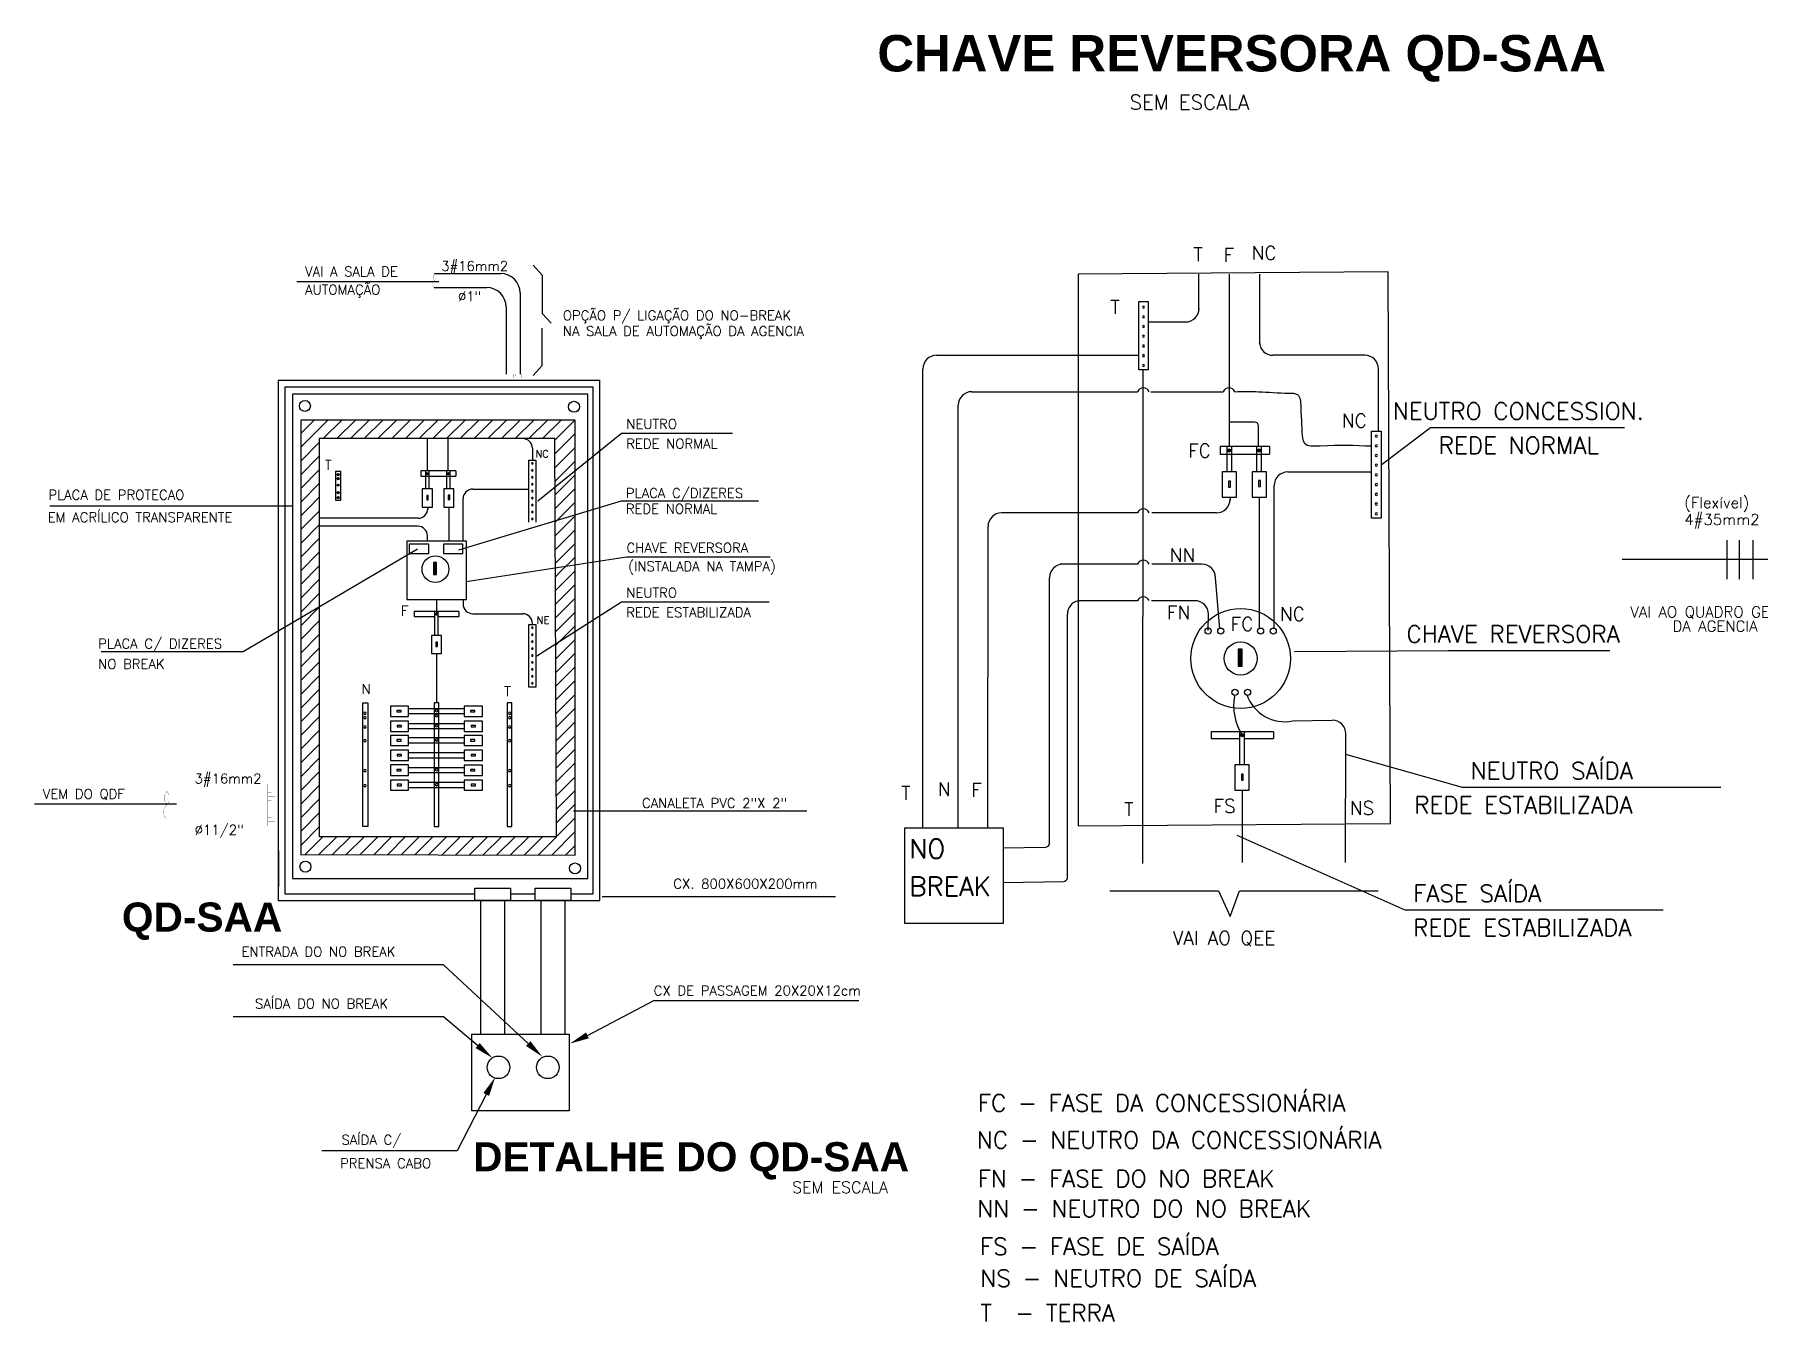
# Model space of a CAD drawing. Extents: x 16 to 124, y 36 to 90.
# Drawn here: x 15.67 to 29.9, y 68.08 to 78.69 of the extents above; entities that cross this region are included whole.
import ezdxf

# ---------------------------------------------------------------- set-up
doc = ezdxf.new("R2010")
doc.units = 0
doc.header["$LTSCALE"] = 0.02
for name, color, linetype in [('20TEXTO_02', 1, 'CONTINUOUS'), ('25FIACAO', 1, 'CONTINUOUS'), ('42-TEXTO', 1, 'CONTINUOUS'), ('50-TUB1', 2, 'CONTINUOUS'), ('ARQUITETURA20', 1, 'CONTINUOUS'), ('CANALETA_NOVA', 2, 'CONTINUOUS'), ('COTASACH20', 1, 'CONTINUOUS'), ('LAYER_1', 7, 'CONTINUOUS'), ('LINHAS10', 6, 'CONTINUOUS'), ('SETA', 1, 'CONTINUOUS'), ('SETASCOTAS10', 6, 'CONTINUOUS'), ('TEXTO', 7, 'CONTINUOUS'), ('TOMADAS30', 5, 'CONTINUOUS')]:
    doc.layers.add(name, color=color, linetype=linetype)
doc.styles.add('ROMANS', font='simplex.shx')
doc.styles.add('SANSSERIFBOLD', font='sasb____.pfb', dxfattribs={"height": 0.5})

msp = doc.modelspace()

# ---------------------------------------------------------------- linework, layer by layer
at = {"layer": '25FIACAO', "ltscale": 0.8}
for p, q in [((29.62808, 74.51997), (29.62808, 74.19976)), ((29.72898, 74.51997), (29.72898, 74.19976)), ((29.84148, 74.51997), (29.84148, 74.19976))]:
    msp.add_line(p, q, dxfattribs=at)
at = {"layer": '50-TUB1'}
for p, q in [((25.27406, 76.40971), (25.27406, 76.71381)), ((25.52496, 75.29169), (25.52496, 76.71381)), ((25.77586, 76.13453), (25.77586, 76.71381)), ((24.85622, 76.31905), (25.16411, 76.31905)), ((23.11086, 76.04387), (24.77782, 76.04387)), ((26.64186, 76.04387), (25.88581, 76.04387)), ((22.99735, 72.14965), (22.99886, 75.93187)), ((24.81313, 71.85487), (24.8153, 75.92339)), ((26.75406, 75.41591), (26.75386, 75.93187)), ((23.40135, 75.74398), (24.768, 75.74398)), ((24.87818, 75.74398), (25.47411, 75.74398)), ((23.28797, 72.14965), (23.28935, 75.63198)), ((25.73261, 75.49335), (25.525, 75.49335)), ((25.76621, 75.29169), (25.76621, 75.45975)), ((18.91283, 75.09121), (18.91283, 75.35727)), ((19.08516, 75.09121), (19.08516, 75.35727)), ((25.89445, 73.79847), (25.89473, 74.97018)), ((26.00673, 75.08218), (26.69778, 75.08218)), ((19.2074, 74.51114), (19.2074, 74.86156)), ((19.28713, 74.94156), (19.7503, 74.94156)), ((25.77214, 74.87444), (25.77214, 73.79375)), ((18.83667, 74.70101), (18.02202, 74.70101)), ((19.08939, 74.79318), (19.08939, 74.51114)), ((24.768, 74.7454), (23.64741, 74.7454)), ((25.41871, 74.7454), (24.88471, 74.7454)), ((18.83356, 74.63515), (18.02202, 74.63515)), ((18.91382, 74.51114), (18.91382, 74.55515)), ((23.53442, 72.14965), (23.53541, 74.6334)), ((24.768, 74.32292), (24.12983, 74.32292)), ((24.15442, 74.32292), (24.12983, 74.32292)), ((25.29919, 74.32292), (24.88475, 74.32292)), ((24.04152, 72.02227), (24.04242, 74.21092)), ((25.44783, 73.78873), (25.41119, 74.21092)), ((18.98935, 74.03102), (18.98935, 73.90401)), ((19.2074, 74.03102), (19.2074, 73.9938)), ((24.768, 74.02146), (24.27819, 74.02146)), ((25.24072, 74.02146), (24.8843, 74.02146)), ((19.28713, 73.9138), (19.6992, 73.9138)), ((24.18989, 71.74002), (24.19078, 73.90946)), ((25.35093, 73.777), (25.35272, 73.90946)), ((18.98807, 73.58631), (18.98807, 73.17983)), ((26.04935, 73.03066), (26.37383, 73.03666)), ((26.48372, 71.86419), (26.48583, 72.92466)), ((25.63029, 72.45894), (25.63029, 71.86419)), ((23.65997, 71.98399), (24.00838, 71.98869)), ((23.65997, 71.69974), (24.15674, 71.70644))]:
    msp.add_line(p, q, dxfattribs=at)
for centre, radius, start, end in [((25.16411, 76.43105), 0.112, 270, 0), ((25.88581, 76.15587), 0.112, 180, 270), ((23.11086, 75.93187), 0.112, 90, 180), ((26.64186, 75.93187), 0.112, 0, 90), ((23.40135, 75.63198), 0.112, 90, 180), ((24.81637, 75.72424), 0.05225, 22.433653, 157.797153), ((25.52248, 75.72424), 0.05225, 22.433653, 157.797153), ((25.73261, 75.45975), 0.0336, 0, 90), ((26.00673, 74.97018), 0.112, 90, 180), ((19.2874, 74.86156), 0.08, 90, 180), ((25.41871, 74.8574), 0.112, 270, 0), ((18.83667, 74.78101), 0.08, 270, 0), ((23.64741, 74.6334), 0.112, 90, 180), ((24.81637, 74.72565), 0.05225, 22.433653, 157.797153), ((18.83356, 74.55515), 0.08, 0, 90), ((24.15442, 74.21092), 0.112, 90, 180), ((24.81637, 74.30317), 0.05225, 22.433653, 157.797153), ((25.29919, 74.21092), 0.112, 0, 90), ((19.2874, 73.9938), 0.08, 180, 270), ((24.30147, 73.91318), 0.11076, 102.13519, 181.924531), ((24.81637, 74.00171), 0.05225, 22.433653, 157.797153), ((25.24072, 73.90946), 0.112, 0, 90), ((25.9828, 73.35587), 0.33195, 199.105132, 281.564123), ((25.99763, 73.15417), 0.43699, 169.392691, 213.025403), ((26.37383, 72.92466), 0.112, 0, 90), ((24.00792, 72.02229), 0.0336, 270.77295, 359.971654), ((24.15629, 71.74004), 0.0336, 270.77295, 359.971654)]:
    msp.add_arc(centre, radius, start, end, dxfattribs=at)
msp.add_spline([(25.57078, 75.74418), (25.76427, 75.74418), (26.01774, 75.73245), (26.0858, 75.72072), (26.11397, 75.62222), (26.11557, 75.57034)], degree=3, dxfattribs=at)
msp.add_open_spline([(26.11557, 75.57034), (26.1184, 75.52014), (26.12291, 75.44002), (26.12922, 75.28823), (26.40179, 75.3099), (26.56005, 75.30121), (26.69778, 75.29779)], degree=3, knots=[0, 0, 0, 0, 0.141601113, 0.226014417, 0.343238609, 0.725015368, 0.725015368, 0.725015368, 0.725015368], dxfattribs=at)
at = {"layer": 'ARQUITETURA20'}
for p, q in [((24.77782, 75.92339), (24.77782, 76.48756)), ((24.77782, 76.48756), (24.85622, 76.48756)), ((24.85622, 76.48756), (24.85622, 75.92339)), ((24.85622, 75.92339), (24.77782, 75.92339)), ((20.23492, 75.72323), (17.80004, 75.72323)), ((17.80004, 75.72323), (17.80004, 71.73164)), ((20.23492, 71.73164), (20.23492, 75.72323)), ((26.69778, 74.70044), (26.69778, 75.41745)), ((26.69778, 75.41745), (26.77618, 75.41745)), ((26.77618, 75.41745), (26.77618, 74.70044)), ((25.51542, 75.24909), (25.53232, 75.26836)), ((25.5169, 75.24798), (25.5338, 75.26725)), ((25.76026, 75.24909), (25.77716, 75.26836)), ((25.76175, 75.24798), (25.77864, 75.26725)), ((18.18477, 75.05503), (18.17101, 75.0671)), ((18.18477, 75.02149), (18.17101, 75.03356)), ((18.18477, 74.96835), (18.17101, 74.98042)), ((18.18556, 75.05609), (18.1718, 75.06816)), ((18.18556, 75.02255), (18.1718, 75.03462)), ((18.18556, 74.96941), (18.1718, 74.98148)), ((25.51806, 75.00641), (25.51806, 74.95625)), ((25.53392, 75.00641), (25.51806, 75.00641)), ((25.51806, 74.95625), (25.53392, 74.95625)), ((25.53392, 74.95625), (25.53392, 75.00641)), ((25.78232, 75.01169), (25.76646, 75.01169)), ((25.76646, 75.01169), (25.76646, 74.96153)), ((25.76646, 74.96153), (25.78232, 74.96153)), ((25.78232, 74.96153), (25.78232, 75.01169)), ((18.18477, 74.90612), (18.17101, 74.91819)), ((18.18477, 74.86492), (18.17101, 74.87698)), ((18.18556, 74.90718), (18.1718, 74.91925)), ((18.18556, 74.86597), (18.1718, 74.87804)), ((26.77618, 74.70044), (26.69778, 74.70044)), ((18.98369, 73.68058), (18.98369, 73.64475)), ((18.99502, 73.68058), (18.98369, 73.68058)), ((18.99502, 73.64475), (18.99502, 73.68058)), ((18.98369, 73.64475), (18.99502, 73.64475)), ((18.66027, 73.11621), (18.66027, 73.10489)), ((18.6961, 73.11621), (18.66027, 73.11621)), ((18.66027, 73.10489), (18.6961, 73.10489)), ((18.6961, 73.10489), (18.6961, 73.11621)), ((19.26878, 73.11621), (19.26878, 73.10489)), ((19.3046, 73.11621), (19.26878, 73.11621)), ((19.26878, 73.10489), (19.3046, 73.10489)), ((19.3046, 73.10489), (19.3046, 73.11621)), ((18.66404, 72.99335), (18.66404, 72.98202)), ((18.69987, 72.99335), (18.66404, 72.99335)), ((18.66404, 72.98202), (18.69987, 72.98202)), ((18.69987, 72.98202), (18.69987, 72.99335)), ((19.30838, 72.99335), (19.27255, 72.99335)), ((19.27255, 72.99335), (19.27255, 72.98202)), ((19.27255, 72.98202), (19.30838, 72.98202)), ((19.30838, 72.98202), (19.30838, 72.99335)), ((18.66027, 72.87613), (18.66027, 72.86481)), ((18.6961, 72.87613), (18.66027, 72.87613)), ((18.66027, 72.86481), (18.6961, 72.86481)), ((18.6961, 72.86481), (18.6961, 72.87613)), ((19.26878, 72.87613), (19.26878, 72.86481)), ((19.3046, 72.87613), (19.26878, 72.87613)), ((19.26878, 72.86481), (19.3046, 72.86481)), ((19.3046, 72.86481), (19.3046, 72.87613)), ((25.62483, 72.90274), (25.64019, 72.92026)), ((25.62618, 72.90173), (25.64154, 72.91925)), ((18.66404, 72.75327), (18.66404, 72.74194)), ((18.69987, 72.75327), (18.66404, 72.75327)), ((18.66404, 72.74194), (18.69987, 72.74194)), ((18.69987, 72.74194), (18.69987, 72.75327)), ((19.30838, 72.75327), (19.27255, 72.75327)), ((19.27255, 72.75327), (19.27255, 72.74194)), ((19.27255, 72.74194), (19.30838, 72.74194)), ((19.30838, 72.74194), (19.30838, 72.75327)), ((18.66027, 72.63059), (18.66027, 72.61927)), ((18.6961, 72.63059), (18.66027, 72.63059)), ((18.66027, 72.61927), (18.6961, 72.61927)), ((18.6961, 72.61927), (18.6961, 72.63059)), ((19.3046, 72.63059), (19.26878, 72.63059)), ((19.26878, 72.63059), (19.26878, 72.61927)), ((19.26878, 72.61927), (19.3046, 72.61927)), ((19.3046, 72.61927), (19.3046, 72.63059)), ((25.62416, 72.59091), (25.62416, 72.54075)), ((25.64002, 72.59091), (25.62416, 72.59091)), ((25.62416, 72.54075), (25.64002, 72.54075)), ((25.64002, 72.54075), (25.64002, 72.59091)), ((18.66404, 72.50773), (18.66404, 72.49641)), ((18.69987, 72.50773), (18.66404, 72.50773)), ((18.66404, 72.49641), (18.69987, 72.49641)), ((18.69987, 72.49641), (18.69987, 72.50773)), ((19.27255, 72.50773), (19.27255, 72.49641)), ((19.30838, 72.50773), (19.27255, 72.50773)), ((19.27255, 72.49641), (19.30838, 72.49641)), ((19.30838, 72.49641), (19.30838, 72.50773)), ((17.80004, 71.73164), (20.23492, 71.73164))]:
    msp.add_line(p, q, dxfattribs=at)
for centre, radius in [((25.52339, 75.25914), 0.01283), ((25.76823, 75.25914), 0.01283), ((18.17759, 75.06073), 0.00916), ((18.17759, 75.02719), 0.00916), ((18.17759, 74.97404), 0.00916), ((18.17759, 74.91182), 0.00916), ((18.17759, 74.87061), 0.00916), ((25.35029, 73.77086), 0.02524), ((25.45447, 73.77086), 0.02524), ((25.78278, 73.77086), 0.02524), ((25.88696, 73.77086), 0.02524), ((25.57127, 73.26615), 0.02524), ((25.67545, 73.26615), 0.02524), ((25.63208, 72.91188), 0.01166)]:
    msp.add_circle(centre, radius, dxfattribs=at)
for centre, start, end in [((24.81702, 76.44101), 0, 180), ((24.81702, 76.44101), 180, 0), ((24.81702, 76.36099), 0, 180), ((24.81702, 76.36099), 180, 0), ((24.81702, 76.28098), 0, 180), ((24.81702, 76.28098), 180, 0), ((24.81702, 76.20097), 0, 180), ((24.81702, 76.20097), 180, 0), ((24.81702, 76.12096), 0, 180), ((24.81702, 76.12096), 180, 0), ((24.81702, 76.04095), 0, 180), ((24.81702, 76.04095), 180, 0), ((24.81702, 75.96094), 0, 180), ((24.81702, 75.96094), 180, 0), ((26.73698, 75.37807), 0, 180), ((26.73698, 75.37807), 180, 0), ((26.73698, 75.29806), 0, 180), ((26.73698, 75.29806), 180, 0), ((26.73698, 75.21805), 0, 180), ((26.73698, 75.21805), 180, 0), ((26.73698, 75.13804), 0, 180), ((26.73698, 75.13804), 180, 0), ((26.73698, 75.05803), 0, 180), ((26.73698, 75.05803), 180, 0), ((26.73698, 74.97802), 0, 180), ((26.73698, 74.97802), 180, 0), ((26.73698, 74.898), 0, 180), ((26.73698, 74.898), 180, 0), ((26.73698, 74.81799), 0, 180), ((26.73698, 74.81799), 180, 0), ((26.73698, 74.73798), 0, 180), ((26.73698, 74.73798), 180, 0)]:
    msp.add_arc(centre, 0.0084, start, end, dxfattribs=at)
at = {"layer": 'CANALETA_NOVA'}
msp.add_line((30.67897, 74.36155), (28.76405, 74.36155), dxfattribs=at)
at = {"layer": 'COTASACH20'}
for p, q in [((17.86858, 75.28583), (18.09346, 75.51071)), ((17.86858, 75.39897), (17.98032, 75.51071)), ((18.05316, 75.35727), (18.20659, 75.51071)), ((18.16629, 75.35727), (18.31973, 75.51071)), ((18.27943, 75.35727), (18.43287, 75.51071)), ((18.39257, 75.35727), (18.546, 75.51071)), ((18.5057, 75.35727), (18.65914, 75.51071)), ((18.61884, 75.35727), (18.77228, 75.51071)), ((18.73198, 75.35727), (18.88542, 75.51071)), ((18.84512, 75.35727), (18.99855, 75.51071)), ((18.95825, 75.35727), (19.11169, 75.51071)), ((19.07139, 75.35727), (19.22483, 75.51071)), ((19.18453, 75.35727), (19.33796, 75.51071)), ((19.29766, 75.35727), (19.4511, 75.51071)), ((19.4108, 75.35727), (19.56424, 75.51071)), ((19.52394, 75.35727), (19.67738, 75.51071)), ((19.63708, 75.35727), (19.79051, 75.51071)), ((19.75021, 75.35727), (19.90365, 75.51071)), ((19.86335, 75.35727), (20.01679, 75.51071)), ((19.96433, 75.34511), (20.12992, 75.51071)), ((19.9648, 75.23245), (20.13059, 75.39824)), ((17.86858, 75.17269), (18.02202, 75.32613)), ((19.96527, 75.11978), (20.13062, 75.28513)), ((17.86858, 75.05956), (18.02202, 75.21299)), ((17.86858, 74.94642), (18.02202, 75.09986)), ((19.96574, 75.00711), (20.13065, 75.17202)), ((17.86858, 74.83328), (18.02202, 74.98672)), ((19.96621, 74.89444), (20.13067, 75.0589)), ((17.93816, 74.78973), (18.02202, 74.87358)), ((19.96668, 74.78177), (20.1307, 74.94579)), ((19.96715, 74.66911), (20.13072, 74.83268)), ((17.86858, 74.72015), (17.93816, 74.78973)), ((17.86858, 74.60701), (18.00827, 74.74669)), ((18.00827, 74.74669), (18.02202, 74.76045)), ((19.96762, 74.55644), (20.13075, 74.71957)), ((17.86858, 74.49387), (18.02202, 74.64731)), ((17.86858, 74.38073), (18.02202, 74.53417)), ((19.96809, 74.44377), (20.13077, 74.60646)), ((17.86858, 74.2676), (18.02202, 74.42103)), ((19.96856, 74.3311), (20.1308, 74.49335)), ((17.86858, 74.15446), (18.02202, 74.3079)), ((19.96903, 74.21844), (20.0086, 74.25801)), ((19.9695, 74.10577), (20.13085, 74.26712)), ((20.0086, 74.25801), (20.13082, 74.38024)), ((17.86858, 74.04132), (18.02202, 74.19476)), ((19.96996, 73.9931), (20.13088, 74.15401)), ((17.86858, 73.92819), (18.02202, 74.08162)), ((17.86858, 73.81505), (18.02202, 73.96849)), ((19.97043, 73.88043), (20.1309, 74.0409)), ((17.86858, 73.70191), (18.02202, 73.85535)), ((19.9709, 73.76777), (20.13093, 73.92779)), ((17.86858, 73.58877), (18.02202, 73.74221)), ((19.97137, 73.6551), (20.13095, 73.81468)), ((19.97184, 73.54243), (20.13098, 73.70157)), ((17.86858, 73.47564), (18.02202, 73.62907)), ((19.97231, 73.42976), (20.131, 73.58845)), ((17.86858, 73.3625), (18.02202, 73.51594)), ((17.86858, 73.24936), (18.02202, 73.4028)), ((19.97278, 73.31709), (20.13103, 73.47534)), ((17.86858, 73.13623), (18.02202, 73.28966)), ((19.97325, 73.20443), (20.13106, 73.36223)), ((19.97372, 73.09176), (20.13108, 73.24912)), ((17.86858, 73.02309), (18.02202, 73.17653)), ((19.97419, 72.97909), (20.13111, 73.13601)), ((17.86858, 72.90995), (18.02202, 73.06339)), ((19.97466, 72.86642), (20.13113, 73.0229)), ((17.86858, 72.79681), (18.02202, 72.95025)), ((17.86858, 72.68368), (18.02202, 72.83711)), ((19.97513, 72.75376), (20.13116, 72.90979)), ((17.86858, 72.57054), (18.02202, 72.72398)), ((19.9756, 72.64109), (20.13118, 72.79667)), ((19.97607, 72.52842), (20.13121, 72.68356)), ((17.86858, 72.4574), (18.02202, 72.61084)), ((19.97654, 72.41575), (20.13123, 72.57045)), ((17.86858, 72.34427), (18.02202, 72.4977)), ((19.97701, 72.30309), (20.13126, 72.45734)), ((17.86858, 72.23113), (18.02202, 72.38457)), ((17.86858, 72.11799), (18.02202, 72.27143)), ((19.97748, 72.19042), (20.13129, 72.34423)), ((17.86858, 72.00486), (18.02202, 72.15829)), ((19.82537, 71.92518), (20.13131, 72.23112)), ((19.9383, 71.92497), (20.13134, 72.11801)), ((17.90557, 71.92871), (18.05491, 72.07805)), ((18.0185, 71.9285), (18.16805, 72.07805)), ((18.13143, 71.9283), (18.28119, 72.07805)), ((18.24436, 71.92809), (18.39432, 72.07805)), ((18.35729, 71.92788), (18.50746, 72.07805)), ((18.47022, 71.92767), (18.6206, 72.07805)), ((18.58315, 71.92746), (18.73374, 72.07805)), ((18.69608, 71.92726), (18.84687, 72.07805)), ((18.80901, 71.92705), (18.96001, 72.07805)), ((18.92194, 71.92684), (19.07315, 72.07805)), ((19.03487, 71.92663), (19.18628, 72.07805)), ((19.1478, 71.92642), (19.29942, 72.07805)), ((19.26072, 71.92622), (19.41256, 72.07805)), ((19.37365, 71.92601), (19.5257, 72.07805)), ((19.48658, 71.9258), (19.63883, 72.07805)), ((19.59951, 71.92559), (19.75197, 72.07805)), ((19.71244, 71.92538), (19.86511, 72.07805)), ((20.05123, 71.92476), (20.13136, 72.00489))]:
    msp.add_line(p, q, dxfattribs=at)
at = {"layer": 'LAYER_1', "color": 1, "linetype": 'Continuous'}
for p, q in [((18.97033, 76.71798), (19.51774, 76.71798)), ((18.9687, 76.60236), (19.40212, 76.60236)), ((19.67774, 76.55798), (19.67774, 75.88918)), ((19.56212, 76.44236), (19.56212, 75.88918))]:
    msp.add_line(p, q, dxfattribs=at)
for points, const_width in [([(18.95619, 76.63114), (18.95794, 76.64179), (18.96257, 76.65141), (18.9698, 76.65942)], 0.00084), ([(18.97036, 76.66001), (18.96021, 76.67867), (18.96022, 76.69933), (18.9704, 76.71798)], 0.00084), ([(18.97033, 76.71798), (18.98057, 76.69906), (18.98038, 76.67815), (18.9698, 76.65942)], 0.00084), ([(18.9687, 76.60236), (18.96178, 76.61064), (18.95753, 76.62044), (18.95619, 76.63114)], 0.00084), ([(19.53322, 75.88918), (19.70664, 75.88918)], 0.00084), ([(19.53322, 75.84582), (19.53322, 75.88918)], 0.00084), ([(19.55057, 75.88918), (19.55057, 75.85913)], 0.00084), ([(19.56732, 75.88918), (19.56732, 75.87415)], 0.00084), ([(19.58561, 75.88918), (19.58561, 75.85913)], 0.00084), ([(19.60201, 75.88918), (19.60201, 75.87415)], 0.00084), ([(19.61993, 75.88918), (19.61993, 75.85913)], 0.00084), ([(19.6367, 75.88918), (19.6367, 75.87415)], 0.00084), ([(19.65501, 75.88918), (19.65501, 75.85913)], 0.00084), ([(19.67138, 75.88918), (19.67138, 75.87415)], 0.00084), ([(19.68872, 75.88918), (19.68872, 75.85913)], 0.00084), ([(19.70664, 75.88918), (19.70664, 75.84582)], 0.00084), ([(16.76512, 72.33711), (16.74481, 72.37443), (16.74484, 72.41575), (16.76519, 72.45305)], 0.00168), ([(16.76505, 72.45305), (16.78554, 72.41521), (16.78516, 72.37339), (16.764, 72.33593)], 0.00168), ([(16.76505, 72.45305), (17.59683, 72.45305)], 0.00168), ([(17.59683, 72.51086), (17.68354, 72.51086)], 0.00168), ([(17.59683, 72.164), (17.59683, 72.51086)], 0.00168), ([(17.59683, 72.47502), (17.65693, 72.47502)], 0.00168), ([(17.59683, 72.44033), (17.62688, 72.44033)], 0.00168), ([(17.59683, 72.40759), (17.65693, 72.40759)], 0.00168), ([(16.73677, 72.27938), (16.74027, 72.30067), (16.74954, 72.31992), (16.764, 72.33593)], 0.00168), ([(16.7618, 72.22181), (16.74796, 72.23837), (16.73944, 72.25796), (16.73677, 72.27938)], 0.00168), ([(17.59683, 72.37096), (17.62688, 72.37096)], 0.00168), ([(17.59683, 72.33743), (17.65693, 72.33743)], 0.00168), ([(17.59683, 72.30159), (17.62688, 72.30159)], 0.00168), ([(17.59683, 72.26878), (17.65693, 72.26878)], 0.00168), ([(16.7618, 72.22181), (17.59683, 72.22181)], 0.00168), ([(17.59683, 72.23222), (17.62688, 72.23222)], 0.00168), ([(17.59683, 72.19872), (17.65693, 72.19872)], 0.00168), ([(17.68354, 72.164), (17.59683, 72.164)], 0.00168)]:
    msp.add_lwpolyline(points, dxfattribs=dict(at, const_width=const_width))
for centre in [(19.51774, 76.55798), (19.40212, 76.44236)]:
    msp.add_arc(centre, 0.16, 0, 90, dxfattribs=at)
at = {"layer": 'LINHAS10'}
for p, q in [((19.78392, 76.78598), (19.85907, 76.70406)), ((19.85907, 76.70406), (19.85907, 76.39002)), ((17.83556, 76.6526), (19.00695, 76.6526)), ((19.85907, 76.39002), (19.93421, 76.3081)), ((19.85907, 75.95992), (19.85907, 76.26713)), ((19.78392, 75.878), (19.85907, 75.95992)), ((20.51427, 75.39887), (19.82445, 74.8428)), ((20.51427, 75.39887), (19.82445, 74.8428)), ((21.42837, 75.39887), (20.51427, 75.39887)), ((27.1844, 75.44689), (26.77618, 75.13804)), ((28.78407, 75.44689), (27.1844, 75.44689)), ((20.51105, 74.8427), (19.1682, 74.4372)), ((20.51105, 74.8427), (19.1682, 74.4372)), ((21.64424, 74.8427), (20.51105, 74.8427)), ((17.39533, 73.6015), (18.83167, 74.44959)), ((20.55409, 74.37915), (19.23261, 74.17586)), ((20.55409, 74.37915), (19.23261, 74.17586)), ((21.73821, 74.37915), (20.55409, 74.37915)), ((20.51427, 74.00849), (19.81492, 73.56336)), ((20.51427, 74.00849), (19.81492, 73.56336)), ((21.73069, 74.00849), (20.51427, 74.00849)), ((16.22394, 73.6015), (17.39533, 73.6015)), ((27.33106, 73.6093), (26.0633, 73.59879)), ((28.66185, 73.6093), (27.33106, 73.6093)), ((27.44778, 72.48264), (26.48584, 72.75496)), ((29.5765, 72.48264), (27.44778, 72.48264)), ((15.67359, 72.3466), (16.84498, 72.3466)), ((22.04279, 72.28743), (20.11829, 72.28743)), ((26.97433, 71.47157), (25.58855, 72.08727)), ((22.27777, 71.58174), (20.35327, 71.58174)), ((29.10306, 71.47157), (26.97433, 71.47157)), ((19.04561, 71.02064), (17.31038, 71.02064)), ((19.74423, 70.37103), (19.04561, 71.02064)), ((20.23248, 70.438), (20.77949, 70.72533)), ((20.77949, 70.72533), (22.47128, 70.72533)), ((19.04561, 70.59026), (17.31038, 70.59026)), ((19.32695, 70.35465), (19.04561, 70.59026)), ((19.39824, 69.95185), (19.15759, 69.48811)), ((19.15759, 69.48811), (18.04144, 69.48811))]:
    msp.add_line(p, q, dxfattribs=at)
for points in [[(20.24374, 70.41383), (20.08745, 70.37042), (20.22122, 70.46217)], [(19.34407, 70.3751), (19.44961, 70.25192), (19.30982, 70.33421)], [(19.76239, 70.39056), (19.86141, 70.26208), (19.72607, 70.3515)], [(19.37457, 69.96413), (19.47193, 70.09387), (19.42191, 69.93957)]]:
    msp.add_solid(points, dxfattribs=at)
at = {"layer": 'SETA', "ltscale": 0.2}
for p, q in [((24.53853, 71.62943), (25.43582, 71.62943)), ((25.43582, 71.62943), (25.53128, 71.41959)), ((25.53128, 71.41959), (25.60764, 71.62943)), ((25.60764, 71.62943), (26.75311, 71.62943))]:
    msp.add_line(p, q, dxfattribs=at)
at = {"layer": 'SETASCOTAS10'}
msp.add_line((17.80004, 74.80159), (15.80045, 74.80159), dxfattribs=at)
at = {"layer": 'TOMADAS30'}
for p, q in [((26.83341, 76.73285), (24.27819, 76.71381)), ((24.27819, 76.71381), (24.27819, 72.16556)), ((26.85254, 72.1846), (26.83341, 76.73285)), ((20.33453, 75.83513), (17.68354, 75.83513)), ((17.68354, 75.83513), (17.68354, 71.54948)), ((20.33453, 71.54948), (20.33453, 75.83513)), ((20.27951, 75.7801), (17.73856, 75.7801)), ((17.73856, 75.7801), (17.73856, 71.60569)), ((20.27951, 71.6045), (20.27951, 75.7801)), ((20.13138, 75.51071), (17.86858, 75.51071)), ((17.86858, 75.51071), (17.86858, 71.92461)), ((20.13138, 71.92461), (20.13057, 75.51071)), ((19.96428, 75.35727), (18.02202, 75.35727)), ((18.02202, 75.35727), (18.02202, 72.07805)), ((19.7783, 75.27727), (19.7783, 75.18104)), ((19.97794, 72.07805), (19.96428, 75.35727)), ((25.45006, 75.29169), (25.45006, 75.23007)), ((25.85486, 75.29169), (25.45006, 75.29169)), ((25.5062, 75.08372), (25.5062, 75.29169)), ((25.54451, 75.08372), (25.54451, 75.29169)), ((25.75101, 75.08372), (25.75101, 75.29169)), ((25.78932, 75.08372), (25.78932, 75.29169)), ((25.85486, 75.29169), (25.85486, 75.23007)), ((19.7503, 74.66889), (19.7503, 75.18104)), ((19.7503, 75.18104), (19.8063, 75.18104)), ((19.8063, 75.18104), (19.8063, 74.66889)), ((25.45006, 75.23007), (25.59195, 75.23007)), ((25.59195, 75.23007), (25.85486, 75.23007)), ((18.15435, 75.08852), (18.15435, 74.85043)), ((18.15435, 75.08852), (18.19836, 75.08852)), ((18.19836, 74.90073), (18.19836, 75.08852)), ((18.19836, 75.044), (18.19836, 75.07912)), ((18.19836, 75.01046), (18.19836, 75.04558)), ((18.85907, 75.09121), (18.85907, 75.0472)), ((19.14821, 75.09121), (18.85907, 75.09121)), ((18.85907, 75.0472), (18.96042, 75.0472)), ((18.89943, 74.94266), (18.89943, 75.09121)), ((18.90602, 75.06079), (18.91809, 75.07454)), ((18.90708, 75.05999), (18.91915, 75.07375)), ((18.9268, 74.94266), (18.9268, 75.09121)), ((18.96069, 75.0472), (19.14848, 75.0472)), ((19.0743, 74.94266), (19.0743, 75.09121)), ((19.08091, 75.06079), (19.09298, 75.07454)), ((19.08197, 75.05999), (19.09404, 75.07375)), ((19.10167, 74.94266), (19.10167, 75.09121)), ((19.14848, 75.09121), (19.14848, 75.0472)), ((25.46527, 75.08372), (25.46527, 74.87444)), ((25.5831, 75.08372), (25.46527, 75.08372)), ((25.5831, 74.87444), (25.5831, 75.08372)), ((25.71403, 75.08372), (25.71403, 74.87444)), ((25.83186, 75.08372), (25.71403, 75.08372)), ((25.83186, 74.87444), (25.83186, 75.08372)), ((18.15435, 74.85043), (18.19836, 74.85043)), ((18.19836, 74.85043), (18.19836, 74.90073)), ((18.9541, 74.94266), (18.86994, 74.94266)), ((18.86994, 74.94266), (18.86994, 74.79318)), ((18.90791, 74.88744), (18.90791, 74.85161)), ((18.91923, 74.88744), (18.90791, 74.88744)), ((18.90791, 74.85161), (18.91923, 74.85161)), ((18.91923, 74.85161), (18.91923, 74.88744)), ((18.9541, 74.79318), (18.9541, 74.94266)), ((19.04788, 74.94266), (19.04788, 74.79318)), ((19.13205, 74.94266), (19.04788, 74.94266)), ((19.08534, 74.89121), (19.08534, 74.85538)), ((19.09666, 74.89121), (19.08534, 74.89121)), ((19.08534, 74.85538), (19.09666, 74.85538)), ((19.09666, 74.85538), (19.09666, 74.89121)), ((19.13205, 74.79318), (19.13205, 74.94266)), ((25.46527, 74.87444), (25.5831, 74.87444)), ((25.53071, 74.87444), (25.53071, 74.84657)), ((25.71403, 74.87444), (25.83186, 74.87444)), ((18.86994, 74.79318), (18.9541, 74.79318)), ((18.91694, 74.79318), (18.91694, 74.77327)), ((19.04788, 74.79318), (19.13205, 74.79318)), ((19.23438, 74.51114), (18.74379, 74.51114)), ((18.74379, 74.51114), (18.74379, 74.03102)), ((18.924, 74.48613), (18.76381, 74.48613)), ((18.76381, 74.48613), (18.76381, 74.41111)), ((18.76381, 74.41111), (18.924, 74.41111)), ((18.924, 74.41111), (18.924, 74.48613)), ((19.20461, 74.48613), (19.04441, 74.48613)), ((19.04441, 74.48613), (19.04441, 74.41111)), ((19.04441, 74.41111), (19.20461, 74.41111)), ((19.20461, 74.41111), (19.20461, 74.48613)), ((19.23438, 74.03102), (19.23438, 74.51114)), ((18.96432, 74.33609), (18.96432, 74.23607)), ((18.98935, 74.33609), (18.96432, 74.33609)), ((18.98935, 74.23607), (18.98935, 74.33609)), ((18.96432, 74.23607), (18.98935, 74.23607)), ((18.74379, 74.03102), (19.23438, 74.03102)), ((18.98935, 74.03102), (18.98935, 73.93098)), ((18.80516, 73.93098), (18.80516, 73.89097)), ((19.173, 73.93098), (18.80516, 73.93098)), ((18.80516, 73.89097), (18.97491, 73.89097)), ((18.97518, 73.7358), (18.97518, 73.93098)), ((18.98417, 73.90332), (18.99514, 73.91583)), ((18.98513, 73.9026), (18.99611, 73.91511)), ((19.00255, 73.7358), (19.00255, 73.93098)), ((19.00255, 73.89097), (19.17327, 73.89097)), ((19.17327, 73.93098), (19.17327, 73.89097)), ((19.7503, 73.30986), (19.7503, 73.82625)), ((19.7503, 73.82625), (19.8063, 73.82625)), ((19.7792, 73.82625), (19.7792, 73.8338)), ((19.8063, 73.82625), (19.8063, 73.30986)), ((18.94599, 73.7358), (18.94599, 73.58631)), ((19.03015, 73.7358), (18.94599, 73.7358)), ((19.03015, 73.58631), (19.03015, 73.7358)), ((18.94599, 73.58631), (19.03015, 73.58631)), ((25.63208, 73.62188), (25.59703, 73.62188)), ((25.59703, 73.62188), (25.59703, 73.48184)), ((25.63208, 73.48184), (25.63208, 73.62188)), ((25.59703, 73.48184), (25.63208, 73.48184)), ((19.8063, 73.30986), (19.7503, 73.30986)), ((18.38169, 72.92433), (18.38169, 73.17983)), ((18.38169, 73.17983), (18.4217, 73.17983)), ((18.4217, 73.17983), (18.4217, 72.15885)), ((18.7583, 73.1516), (18.60882, 73.1516)), ((18.60882, 73.1516), (18.60882, 73.06743)), ((18.7583, 73.06743), (18.7583, 73.1516)), ((18.7583, 73.13336), (19.21706, 73.13336)), ((19.00807, 73.17983), (18.96806, 73.17983)), ((18.96806, 73.17983), (18.96806, 72.15885)), ((19.00807, 72.92433), (19.00807, 73.17983)), ((19.36681, 73.1516), (19.21733, 73.1516)), ((19.21733, 73.1516), (19.21733, 73.06743)), ((19.36681, 73.06743), (19.36681, 73.1516)), ((19.6098, 73.17983), (19.56979, 73.17983)), ((19.56979, 73.17983), (19.56979, 72.15885)), ((19.6098, 72.92433), (19.6098, 73.17983)), ((18.60882, 73.06743), (18.7583, 73.06743)), ((18.7583, 73.02848), (18.60882, 73.02848)), ((18.60882, 73.02848), (18.60882, 72.94432)), ((18.7583, 73.09066), (19.21706, 73.09066)), ((18.7583, 72.94432), (18.7583, 73.02848)), ((18.7583, 73.01024), (19.21706, 73.01024)), ((18.7583, 72.96755), (19.21706, 72.96755)), ((19.21733, 73.06743), (19.36681, 73.06743)), ((19.21733, 73.02848), (19.21733, 72.94432)), ((19.36681, 73.02848), (19.21733, 73.02848)), ((19.36681, 72.94432), (19.36681, 73.02848)), ((18.38169, 72.15885), (18.38169, 72.95404)), ((18.60882, 72.94432), (18.7583, 72.94432)), ((18.7583, 72.91152), (18.60882, 72.91152)), ((18.60882, 72.91152), (18.60882, 72.82735)), ((18.60882, 72.82735), (18.7583, 72.82735)), ((18.7583, 72.82735), (18.7583, 72.91152)), ((18.7583, 72.89328), (19.21706, 72.89328)), ((18.7583, 72.85058), (19.21706, 72.85058)), ((19.00807, 72.15885), (19.00807, 72.95404)), ((19.21733, 72.94432), (19.36681, 72.94432)), ((19.21733, 72.91152), (19.21733, 72.82735)), ((19.36681, 72.91152), (19.21733, 72.91152)), ((19.21733, 72.82735), (19.36681, 72.82735)), ((19.36681, 72.82735), (19.36681, 72.91152)), ((19.6098, 72.15885), (19.6098, 72.95404)), ((25.37459, 72.94147), (25.37459, 72.88545)), ((25.88956, 72.94147), (25.37459, 72.94147)), ((25.37459, 72.88545), (25.61224, 72.88545)), ((25.61224, 72.66821), (25.61224, 72.94147)), ((25.65056, 72.66821), (25.65056, 72.94147)), ((25.65056, 72.88545), (25.88956, 72.88545)), ((25.88956, 72.94147), (25.88956, 72.88545)), ((18.7583, 72.7884), (18.60882, 72.7884)), ((18.60882, 72.7884), (18.60882, 72.70423)), ((18.60882, 72.70423), (18.7583, 72.70423)), ((18.7583, 72.70423), (18.7583, 72.7884)), ((18.7583, 72.77016), (19.21706, 72.77016)), ((18.7583, 72.72747), (19.21706, 72.72747)), ((19.21733, 72.7884), (19.21733, 72.70423)), ((19.36681, 72.7884), (19.21733, 72.7884)), ((19.21733, 72.70423), (19.36681, 72.70423)), ((19.36681, 72.70423), (19.36681, 72.7884)), ((18.7583, 72.66783), (18.60882, 72.66783)), ((18.60882, 72.66598), (18.60882, 72.58182)), ((18.60882, 72.58182), (18.7583, 72.58182)), ((18.60882, 72.54286), (18.60882, 72.4587)), ((18.7583, 72.54286), (18.60882, 72.54286)), ((18.7583, 72.58182), (18.7583, 72.66598)), ((18.7583, 72.64774), (19.21706, 72.64774)), ((18.7583, 72.60505), (19.21706, 72.60505)), ((18.7583, 72.4587), (18.7583, 72.54286)), ((19.36681, 72.66598), (19.21733, 72.66598)), ((19.21733, 72.66598), (19.21733, 72.58182)), ((19.21733, 72.58182), (19.36681, 72.58182)), ((19.21733, 72.54286), (19.21733, 72.4587)), ((19.36681, 72.54286), (19.21733, 72.54286)), ((19.36681, 72.58182), (19.36681, 72.66598)), ((19.36681, 72.4587), (19.36681, 72.54286)), ((25.57137, 72.66821), (25.57137, 72.45894)), ((25.6892, 72.66821), (25.57137, 72.66821)), ((25.6892, 72.45894), (25.6892, 72.66821)), ((18.60882, 72.4587), (18.7583, 72.4587)), ((18.7583, 72.52463), (19.21706, 72.52463)), ((18.7583, 72.48193), (19.21706, 72.48193)), ((19.21733, 72.4587), (19.36681, 72.4587)), ((25.57137, 72.45894), (25.6892, 72.45894)), ((17.68402, 72.07458), (17.68402, 72.16398)), ((18.4217, 72.15885), (18.38169, 72.15885)), ((18.96806, 72.15885), (19.00807, 72.15885)), ((19.56979, 72.15885), (19.6098, 72.15885)), ((22.84938, 71.35993), (22.84938, 72.14965)), ((22.84938, 72.14965), (23.65997, 72.14965)), ((23.65997, 72.14965), (23.65997, 71.35993)), ((24.27819, 72.16556), (26.85254, 72.1846)), ((18.02202, 72.07805), (19.97794, 72.07805)), ((17.68402, 71.95991), (17.68402, 71.66602)), ((17.86858, 71.92878), (20.13138, 71.92461)), ((17.68354, 71.54948), (19.24858, 71.54948)), ((17.73856, 71.60569), (19.30314, 71.60488)), ((19.24858, 71.54948), (20.33453, 71.54948)), ((19.30314, 71.54948), (19.30314, 71.65056)), ((19.30314, 71.65056), (19.59702, 71.65056)), ((19.59702, 71.54948), (19.30314, 71.54948)), ((19.35131, 71.54948), (19.35131, 70.44724)), ((19.54885, 71.54948), (19.54885, 70.44724)), ((19.59702, 71.65056), (19.59702, 71.54948)), ((19.59702, 71.60473), (19.80109, 71.60462)), ((19.59702, 71.6045), (19.80109, 71.6045)), ((19.80109, 71.54948), (19.80109, 71.65056)), ((19.80109, 71.65056), (20.09498, 71.65056)), ((20.09498, 71.54948), (19.80109, 71.54948)), ((19.84927, 71.54948), (19.84927, 70.44724)), ((20.0468, 71.54948), (20.0468, 70.44724)), ((20.09498, 71.65056), (20.09498, 71.54948)), ((20.09498, 71.6045), (20.27951, 71.6045)), ((23.65997, 71.35993), (22.84938, 71.35993)), ((19.28059, 69.81711), (19.28059, 70.44724)), ((19.28059, 70.44724), (20.0826, 70.44724)), ((20.0826, 70.44724), (20.0826, 69.81711)), ((20.0826, 69.81711), (19.28059, 69.81711))]:
    msp.add_line(p, q, dxfattribs=at)
for centre, radius in [((17.90273, 75.62703), 0.04544), ((20.12225, 75.61973), 0.04544), ((18.91172, 75.06797), 0.00916), ((19.0866, 75.06797), 0.00916), ((18.97907, 74.28108), 0.11013), ((18.98935, 73.90985), 0.00833), ((25.61806, 73.54486), 0.41109), ((25.61806, 73.54486), 0.13676), ((17.90753, 71.82922), 0.04544), ((20.12958, 71.81459), 0.04544), ((19.49919, 70.17492), 0.09323), ((19.90557, 70.17492), 0.09323)]:
    msp.add_circle(centre, radius, dxfattribs=at)
for centre, radius, start, end in [((19.6983, 75.27727), 0.08, 0, 90), ((19.7783, 75.15291), 0.006, 0, 180), ((19.7783, 75.15291), 0.006, 180, 0), ((19.7783, 75.09576), 0.006, 0, 180), ((19.7783, 75.09576), 0.006, 180, 0), ((19.7783, 75.03861), 0.006, 0, 180), ((19.7783, 75.03861), 0.006, 180, 0), ((19.7783, 74.98146), 0.006, 0, 180), ((19.7783, 74.98146), 0.006, 180, 0), ((19.7783, 74.92431), 0.006, 0, 180), ((19.7783, 74.92431), 0.006, 180, 0), ((19.7783, 74.86716), 0.006, 0, 180), ((19.7783, 74.86716), 0.006, 180, 0), ((19.7783, 74.81001), 0.006, 0, 180), ((19.7783, 74.81001), 0.006, 180, 0), ((19.7783, 74.75286), 0.006, 0, 180), ((19.7783, 74.75286), 0.006, 180, 0), ((19.7783, 74.69571), 0.006, 0, 180), ((19.7783, 74.69571), 0.006, 180, 0), ((19.6992, 73.8338), 0.08, 0, 90), ((19.7783, 73.79812), 0.006, 0, 180), ((19.7783, 73.79812), 0.006, 180, 0), ((19.7783, 73.74097), 0.006, 0, 180), ((19.7783, 73.74097), 0.006, 180, 0), ((19.7783, 73.68382), 0.006, 0, 180), ((19.7783, 73.68382), 0.006, 180, 0), ((19.7783, 73.62667), 0.006, 0, 180), ((19.7783, 73.62667), 0.006, 180, 0), ((19.7783, 73.56952), 0.006, 0, 180), ((19.7783, 73.56952), 0.006, 180, 0), ((19.7783, 73.51237), 0.006, 0, 180), ((19.7783, 73.51237), 0.006, 180, 0), ((19.7783, 73.45522), 0.006, 0, 180), ((19.7783, 73.45522), 0.006, 180, 0), ((19.7783, 73.39807), 0.006, 0, 180), ((19.7783, 73.39807), 0.006, 180, 0), ((19.7783, 73.34092), 0.006, 0, 180), ((19.7783, 73.34092), 0.006, 180, 0), ((18.98843, 73.11406), 0.01, 0, 180), ((18.98843, 73.11406), 0.01, 180, 0), ((18.39853, 73.09354), 0.01, 0, 180), ((18.39853, 73.09354), 0.01, 180, 0), ((18.39853, 73.05769), 0.01, 0, 180), ((18.39853, 73.05769), 0.01, 180, 0), ((18.39853, 72.98106), 0.01, 0, 180), ((18.39853, 72.98106), 0.01, 180, 0), ((18.98843, 73.07313), 0.01, 0, 180), ((18.98843, 73.07313), 0.01, 180, 0), ((18.98843, 72.99094), 0.01, 0, 180), ((18.98843, 72.99094), 0.01, 180, 0), ((19.59048, 73.09354), 0.01, 0, 180), ((19.59048, 73.09354), 0.01, 180, 0), ((19.59048, 73.05769), 0.01, 0, 180), ((19.59048, 73.05769), 0.01, 180, 0), ((19.59048, 72.98106), 0.01, 0, 180), ((19.59048, 72.98106), 0.01, 180, 0), ((18.39853, 72.86682), 0.01, 0, 180), ((18.39853, 72.86682), 0.01, 180, 0), ((18.98843, 72.8737), 0.01, 0, 180), ((18.98843, 72.8737), 0.01, 180, 0), ((19.59048, 72.86682), 0.01, 0, 180), ((19.59048, 72.86682), 0.01, 180, 0), ((18.39853, 72.62128), 0.01, 0, 180), ((18.39853, 72.62128), 0.01, 180, 0), ((18.98843, 72.62844), 0.01, 0, 180), ((18.98843, 72.62844), 0.01, 180, 0), ((19.59048, 72.62128), 0.01, 0, 180), ((19.59048, 72.62128), 0.01, 180, 0), ((18.39853, 72.49722), 0.01, 0, 180), ((18.39853, 72.49722), 0.01, 180, 0), ((18.98843, 72.50532), 0.01, 0, 180), ((18.98843, 72.50532), 0.01, 180, 0), ((19.59048, 72.49722), 0.01, 0, 180), ((19.59048, 72.49722), 0.01, 180, 0)]:
    msp.add_arc(centre, radius, start, end, dxfattribs=at)
for points in [[(18.96432, 74.33609), (18.98935, 74.33609), (18.96432, 74.23607), (18.98935, 74.23607)], [(25.59703, 73.62188), (25.63208, 73.62188), (25.59703, 73.48184), (25.63208, 73.48184)]]:
    msp.add_solid(points, dxfattribs=at)

# ---------------------------------------------------------------- texts
at = {"layer": '20TEXTO_02', "style": 'ROMANS'}
for s, height, p in [('NC', 0.112, (25.70821, 76.83244)), ('3#16mm2', 0.08, (19.02695, 76.73993)), ('T', 0.112, (25.22855, 76.81942)), ('F', 0.112, (25.47801, 76.81503)), ('VAI A SALA DE', 0.08, (17.90477, 76.69487)), ('AUTOMAÇÃO', 0.08, (17.90477, 76.54464)), ('%%c1"', 0.08, (19.16464, 76.48895)), ('OPÇÃO P/ LIGAÇÃO DO NO-BREAK ', 0.08, (20.02935, 76.33304)), ('T', 0.112, (24.54404, 76.38691)), ('NA SALA DE AUTOMAÇÃO DA AGENCIA', 0.08, (20.02935, 76.20333)), ('NC', 0.112, (26.45173, 75.44886)), ('NEUTRO CONCESSION.', 0.14, (26.87354, 75.51428)), ('NEUTRO', 0.08, (20.55247, 75.43738)), ('REDE NORMAL', 0.08, (20.55247, 75.2759)), ('FC', 0.112, (25.18555, 75.2016)), ('REDE NORMAL', 0.14, (27.25125, 75.2317)), ('T', 0.08, (18.06828, 75.09962)), ('PLACA C/DIZERES', 0.08, (20.54925, 74.86814)), ('PLACA DE PROTECAO', 0.08, (15.78771, 74.85391)), ('REDE NORMAL', 0.08, (20.54925, 74.73861)), ('EM ACRÍLICO TRANSPARENTE', 0.08, (15.78228, 74.66933)), ('CHAVE REVERSORA', 0.08, (20.55409, 74.41731)), ('NN', 0.112, (25.03196, 74.34039)), ('(INSTALADA NA TAMPA)', 0.08, (20.56863, 74.26486)), ('NEUTRO', 0.08, (20.55247, 74.047)), ('REDE ESTABILIZADA', 0.08, (20.55247, 73.88553)), ('FN', 0.112, (25.01039, 73.86805)), ('NC', 0.112, (25.94172, 73.85671)), ('FC', 0.112, (25.53586, 73.77255)), ('CHAVE REVERSORA', 0.14, (26.98596, 73.67669)), ('PLACA C/ DIZERES', 0.08, (16.19847, 73.62694)), ('NO BREAK', 0.08, (16.19847, 73.45925)), ('N', 0.08, (18.37019, 73.2537)), ('T', 0.08, (19.5454, 73.23542)), ('NEUTRO SAÍDA', 0.14, (27.51462, 72.55003)), ('3#16mm2', 0.08, (16.99365, 72.51513)), ('VEM DO QDF', 0.08, (15.7428, 72.38887)), ('T', 0.112, (22.81904, 72.38083)), ('N', 0.112, (23.12109, 72.41202)), ('F', 0.112, (23.39602, 72.4057)), ('REDE ESTABILIZADA', 0.14, (27.04964, 72.26745)), ('CANALETA PVC 2"X 2"', 0.08, (20.68195, 72.31287)), ('T', 0.112, (24.65859, 72.24724)), ('FS', 0.112, (25.39524, 72.27224)), ('NS', 0.112, (26.51812, 72.25567)), ('%%c11/2"', 0.08, (16.99365, 72.09272)), ('NO ', 0.1568, (22.88663, 71.89786)), ('CX. 800X600X200mm ', 0.08, (20.94029, 71.64826)), ('BREAK', 0.1568, (22.88663, 71.5885)), ('FASE SAÍDA', 0.14, (27.04118, 71.53896)), ('VAI AO QEE', 0.112, (25.05855, 71.18496)), ('REDE ESTABILIZADA', 0.14, (27.04118, 71.25638)), ('ENTRADA DO NO BREAK ', 0.08, (17.38122, 71.08887)), ('CX DE PASSAGEM 20X20X12cm', 0.08, (20.77901, 70.76796)), ('SAÍDA DO NO BREAK ', 0.08, (17.49187, 70.65984)), ('FC - FASE DA CONCESSIONÁRIA', 0.14, (23.45279, 69.81093)), ('NC - NEUTRO DA CONCESSIONÁRIA', 0.14, (23.44352, 69.50643)), ('SAÍDA C/', 0.08, (18.20501, 69.53757)), ('PRENSA CABO', 0.08, (18.19289, 69.34373)), ('FN - FASE DO NO BREAK', 0.14, (23.45091, 69.18847)), ('NN - NEUTRO DO NO BREAK', 0.14, (23.4468, 68.94043)), ('FS - FASE DE SAÍDA', 0.14, (23.46964, 68.62828)), ('NS - NEUTRO DE SAÍDA', 0.14, (23.47244, 68.36621)), ('T  - TERRA', 0.14, (23.47244, 68.08005))]:
    msp.add_text(s, height=height, dxfattribs=at).set_placement(p)
at = {"layer": '25FIACAO', "ltscale": 0.8, "style": 'ROMANS'}
for s, p in [('(Flexível)', (29.27591, 74.78477)), ('4#35mm2 ', (29.27591, 74.64563)), ('VAI AO QUADRO GERAL ', (28.83194, 73.88382)), ('DA AGENCIA', (29.17857, 73.76643))]:
    msp.add_text(s, height=0.09, dxfattribs=at).set_placement(p)
at = {"layer": '42-TEXTO', "style": 'SANSSERIFBOLD'}
for s, height, p in [('CHAVE REVERSORA QD-SAA', 0.3, (22.62315, 78.38383)), ('QD-SAA', 0.24, (16.3944, 71.29361)), ('DETALHE DO QD-SAA', 0.24, (19.29006, 69.3181))]:
    msp.add_text(s, height=height, dxfattribs=at).set_placement(p)
at = {"layer": 'TEXTO', "style": 'ROMANS'}
for s, p in [('NC', (19.80371, 75.2019)), ('NE', (19.81323, 73.83097))]:
    msp.add_text(s, height=0.06, dxfattribs=at).set_placement(p)
at = {"layer": 'TOMADAS30', "style": 'ROMANS'}
for s, height, p in [('SEM ESCALA', 0.12, (24.70189, 78.06992)), ('F', 0.08, (18.69483, 73.89772)), ('SEM ESCALA', 0.096, (21.92057, 69.13755))]:
    msp.add_text(s, height=height, dxfattribs=at).set_placement(p)

doc.saveas('drawing.dxf')
